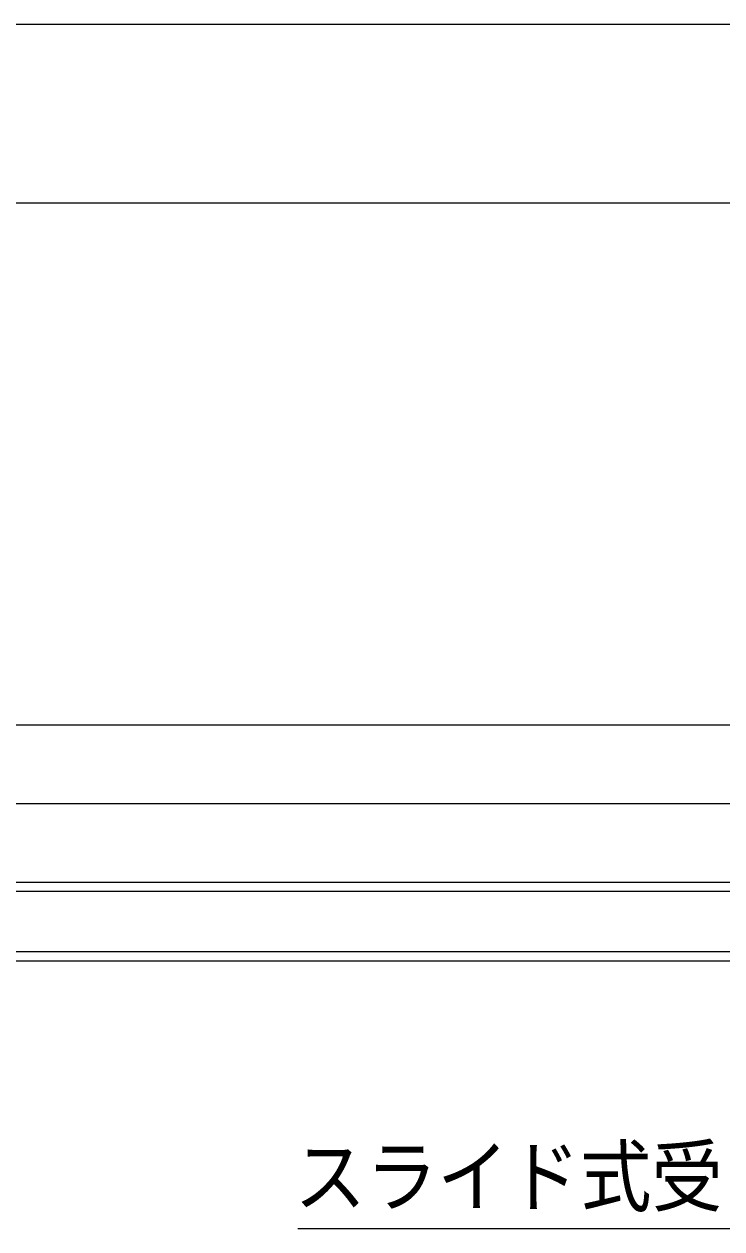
# Model space of a CAD drawing. Units: millimetres, scale not verified. Extents: x -6062 to 6062, y -3045 to 3045.
# Drawn here: x -1647 to -1257, y 1096 to 1770 of the extents above; entities that cross this region are included whole.
import ezdxf
from ezdxf.enums import TextEntityAlignment as Align

# ---------------------------------------------------------------- set-up
doc = ezdxf.new("R2010")
doc.units = ezdxf.units.MM
doc.header["$LTSCALE"] = 20
for name, color, linetype, lineweight in [('0-0_2寸法-1', 7, 'Continuous', 9), ('0-2_2寸法-3', 7, 'Continuous', 9), ('0-3_3一般', 7, 'Continuous', 9)]:
    doc.layers.add(name, color=color, linetype=linetype, lineweight=lineweight)
doc.styles.add('ＭＳ ゴシック', font='')
doc.styles.get('ＭＳ ゴシック').set_extended_font_data('MS Gothic')

# ---------------------------------------------------------------- blocks, each defined once
blk = doc.blocks.new('グループ-133')
at = {"layer": '0-3_3一般'}
for p, q in [((-75990, 26676.9), (19030, 26676.9)), ((-75990, 26676.9), (19030, 26676.9)), ((-75990, 25796.9), (19030, 25796.9)), ((-4642, 25696.9), (18722, 25696.9)), ((18722, 25016.9), (-4642, 25016.9)), ((-75990, 24916.9), (19030, 24916.9))]:
    blk.add_line(p, q, dxfattribs=at)
for points in [[(-75990, 26676.9), (-75990, 27556.9), (19030, 27556.9), (19030, 26676.9)], [(-75990, 24916.9), (-75990, 25796.9), (19030, 25796.9), (19030, 24916.9)]]:
    blk.add_lwpolyline(points, dxfattribs=at)
blk = doc.blocks.new('グループ-134')
at = {"layer": '0-3_3一般'}
blk.add_blockref('グループ-133', (0, 0), dxfattribs=at)

msp = doc.modelspace()

# ---------------------------------------------------------------- linework, layer by layer
at = {"layer": '0-0_2寸法-1'}
for p, q in [((-5574.79, 1770), (-848.21, 1770)), ((-4374.79, 1670), (-848.21, 1670))]:
    msp.add_line(p, q, dxfattribs=at)
at = {"layer": '0-2_2寸法-3'}
msp.add_lwpolyline([(-990.41, 1267.84), (-1089.71, 1095.84), (-1494.08, 1095.84)], dxfattribs=at)

# ---------------------------------------------------------------- block references
at = {"layer": '0-3_3一般', "xscale": 0.05, "yscale": 0.05}
msp.add_blockref('グループ-134', (-1787.5, 0), dxfattribs=at)

# ---------------------------------------------------------------- texts
at = {"layer": '0-2_2寸法-3', "style": 'ＭＳ ゴシック', "width": 0.9}
msp.add_text('スライド式受け金具', height=32.55, dxfattribs=at).set_placement((-1496.01, 1099.19), align=Align.BOTTOM_LEFT)

doc.saveas('drawing.dxf')
